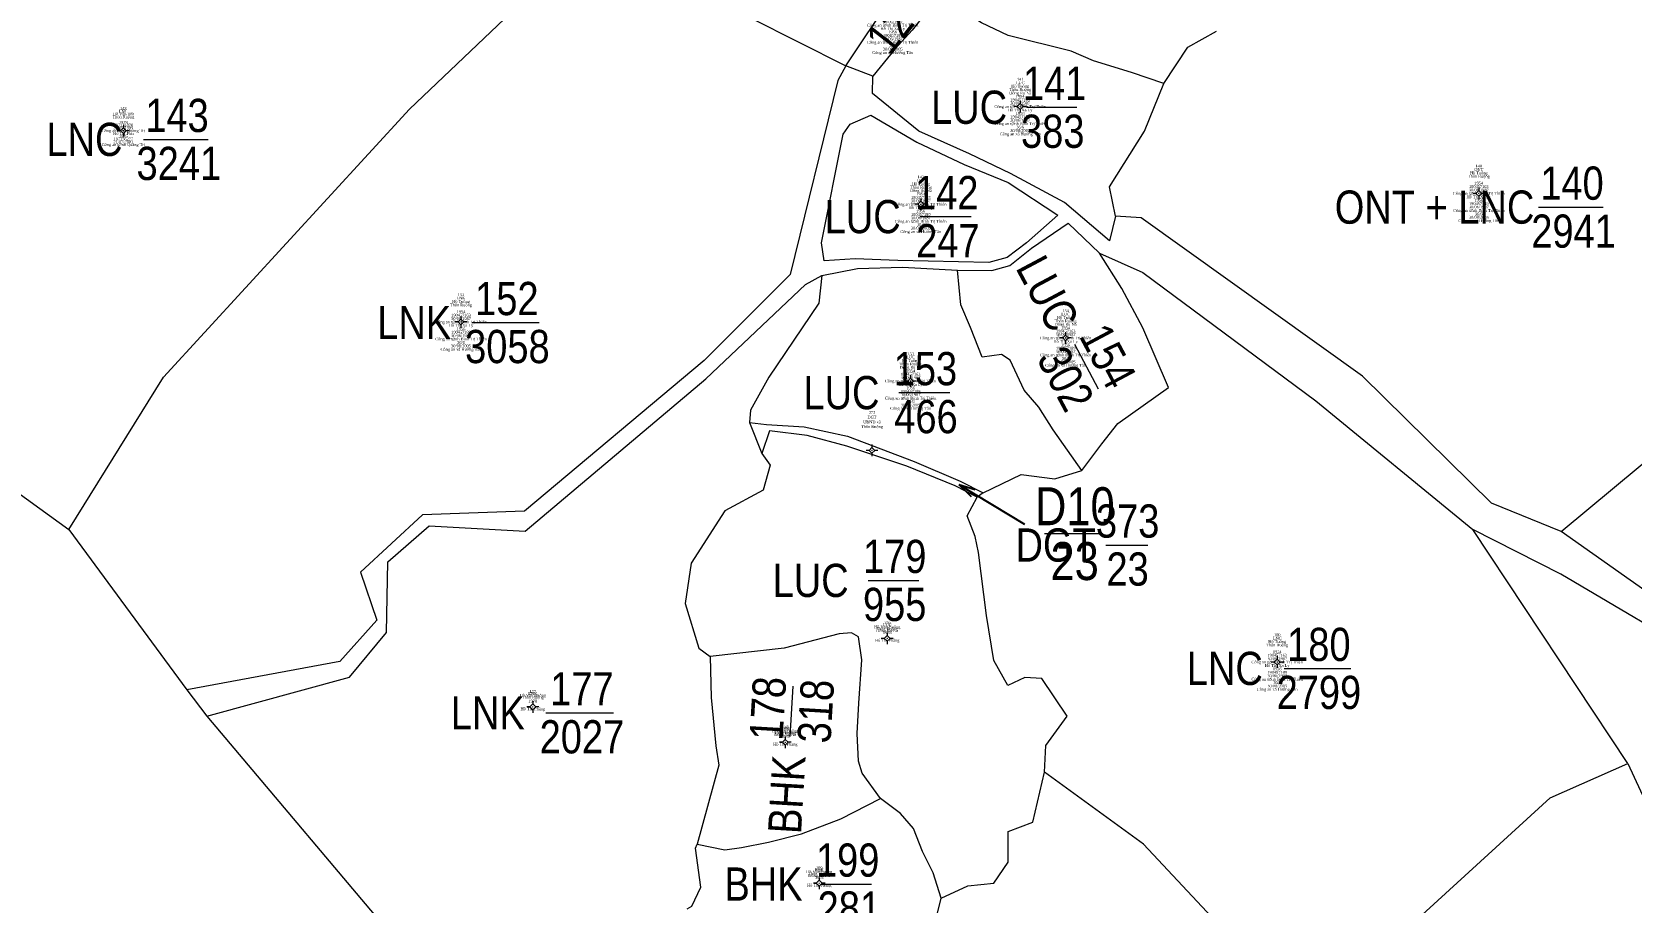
# Model space of a CAD drawing. Header units: metres. Extents: x 546779 to 548251, y 1841578 to 1843315.
# Drawn here: x 547303 to 547471.6, y 1842259.8 to 1842351.5 of the extents above; entities that cross this region are included whole.
import ezdxf
from ezdxf.enums import TextEntityAlignment as Align

# ---------------------------------------------------------------- set-up
doc = ezdxf.new("R2010")
doc.units = ezdxf.units.M
doc.header["$MEASUREMENT"] = 0
for name, color, linetype, lineweight in [('Level 10', 7, 'Continuous', 0), ('Level 11', 7, 'Continuous', 0), ('Level 13', 7, 'Continuous', 0), ('Level 14', 7, 'Continuous', 0), ('Level 15', 7, 'Continuous', 0), ('Level 23', 7, 'Continuous', 0), ('Level 31', 7, 'Continuous', 0)]:
    doc.layers.add(name, color=color, linetype=linetype, lineweight=lineweight)
doc.styles.add('Style-vnarialNarrowI', font='vnarialNarrowI.shx')
doc.styles.add('Style-Vntimei', font='Vntimei.shx')
doc.dimstyles.get("Standard").update_dxf_attribs({"dimtxt": 0.18, "dimasz": 0.18, "dimexe": 0.18, "dimexo": 0.0625, "dimgap": 0.09, "dimtad": 0, "dimtih": 1, "dimtoh": 1, "dimdec": 4, "dimzin": 0, "dimdsep": 46, "dimtxsty": 'Standard', "dimcen": 0.09, "dimadec": 0, "dimazin": 0, "dimtfac": 1, "dimtdec": 4, "dimtofl": 0, "dimtmove": 0, "dimatfit": 3, "dimfxl": 1, "dimtolj": 1, "dimtzin": 0, "dimarcsym": 0})

# ---------------------------------------------------------------- blocks, each defined once
blk = doc.blocks.new('N_THUA_137')
at = {"layer": 'Level 13', "color": 230, "linetype": 'Continuous', "lineweight": 13, "flags": 128}
blk.add_lwpolyline([(-2.84, 0), (2.48, 0)], dxfattribs=at)
at = {"layer": 'Level 13', "color": 230, "linetype": 'Continuous', "lineweight": 0, "style": 'Style-vnarialNarrowI'}
blk.add_text('141', height=3.49998, dxfattribs=at).set_placement((0.124692, 0.78), align=Align.CENTER)
blk.add_text('LUC ', height=3.49998, dxfattribs=at).set_placement((-3.771418, -0.00001), align=Align.MIDDLE_RIGHT)
blk.add_text('383', height=3.49998, dxfattribs=at).set_placement((-0.070515, -0.78002), align=Align.TOP_CENTER)
blk = doc.blocks.new('N_THUA_138')
at = {"layer": 'Level 13', "color": 230, "linetype": 'Continuous', "lineweight": 13, "flags": 128}
blk.add_lwpolyline([(-2.83, 0), (2.53, 0)], dxfattribs=at)
at = {"layer": 'Level 13', "color": 230, "linetype": 'Continuous', "lineweight": 0, "style": 'Style-vnarialNarrowI'}
blk.add_text('142', height=3.49998, dxfattribs=at).set_placement((-0.042184, 0.77), align=Align.CENTER)
blk.add_text('LUC ', height=3.49998, dxfattribs=at).set_placement((-3.781418, -0.01001), align=Align.MIDDLE_RIGHT)
blk.add_text('247', height=3.49998, dxfattribs=at).set_placement((0.079274, -0.79002), align=Align.TOP_CENTER)
blk = doc.blocks.new('N_THUA_139')
at = {"layer": 'Level 13', "color": 230, "linetype": 'Continuous', "lineweight": 13, "flags": 128}
blk.add_lwpolyline([(-2.65, 0), (4.16, 0)], dxfattribs=at)
at = {"layer": 'Level 13', "color": 230, "linetype": 'Continuous', "lineweight": 0, "style": 'Style-vnarialNarrowI'}
blk.add_text('143', height=3.49998, dxfattribs=at).set_placement((0.869485, 0.78), align=Align.CENTER)
blk.add_text('LNC ', height=3.49998, dxfattribs=at).set_placement((-3.771418, -0.00001), align=Align.MIDDLE_RIGHT)
blk.add_text('3241', height=3.49998, dxfattribs=at).set_placement((1.059544, -0.78002), align=Align.TOP_CENTER)
blk = doc.blocks.new('N_THUA_148')
at = {"layer": 'Level 13', "color": 230, "linetype": 'Continuous', "lineweight": 13, "flags": 128}
blk.add_lwpolyline([(-2.62, 0), (4.46, 0)], dxfattribs=at)
at = {"layer": 'Level 13', "color": 230, "linetype": 'Continuous', "lineweight": 0, "style": 'Style-vnarialNarrowI'}
blk.add_text('152', height=3.49998, dxfattribs=at).set_placement((1.037816, 0.78), align=Align.CENTER)
blk.add_text('LNK ', height=3.49998, dxfattribs=at).set_placement((-3.719752, -0.00001), align=Align.MIDDLE_RIGHT)
blk.add_text('3058', height=3.49998, dxfattribs=at).set_placement((1.093083, -0.78002), align=Align.TOP_CENTER)
blk = doc.blocks.new('N_THUA_149')
at = {"layer": 'Level 13', "color": 230, "linetype": 'Continuous', "lineweight": 13, "flags": 128}
blk.add_lwpolyline([(-2.83, 0), (2.53, 0)], dxfattribs=at)
at = {"layer": 'Level 13', "color": 230, "linetype": 'Continuous', "lineweight": 0, "style": 'Style-vnarialNarrowI'}
blk.add_text('153', height=3.49998, dxfattribs=at).set_placement((-0.040515, 0.78), align=Align.CENTER)
blk.add_text('LUC ', height=3.49998, dxfattribs=at).set_placement((-3.771418, -0.00001), align=Align.MIDDLE_RIGHT)
blk.add_text('466', height=3.49998, dxfattribs=at).set_placement((0.018779, -0.78002), align=Align.TOP_CENTER)
blk = doc.blocks.new('N_THUA_150')
at = {"layer": 'Level 13', "color": 230, "linetype": 'Continuous', "lineweight": 13, "flags": 128}
blk.add_lwpolyline([(-2.845291, -0.002962), (2.478238, -0.005504)], dxfattribs=at)
at = {"layer": 'Level 13', "color": 230, "linetype": 'Continuous', "lineweight": 0, "style": 'Style-vnarialNarrowI'}
blk.add_text('154', height=3.499978, rotation=0.000113, dxfattribs=at).set_placement((-0.073087, 0.777835), align=Align.CENTER)
blk.add_text('LUC ', height=3.499978, rotation=0.000113, dxfattribs=at).set_placement((-3.773265, 0.000597), align=Align.MIDDLE_RIGHT)
blk.add_text('302', height=3.499978, rotation=0.000113, dxfattribs=at).set_placement((-0.067738, -0.785155), align=Align.TOP_CENTER)
blk = doc.blocks.new('N_THUA_173')
at = {"layer": 'Level 13', "color": 230, "linetype": 'Continuous', "lineweight": 13, "flags": 128}
blk.add_lwpolyline([(-2.61, 0), (4.52, 0)], dxfattribs=at)
at = {"layer": 'Level 13', "color": 230, "linetype": 'Continuous', "lineweight": 0, "style": 'Style-vnarialNarrowI'}
blk.add_text('177', height=3.49998, dxfattribs=at).set_placement((1.189274, 0.78), align=Align.CENTER)
blk.add_text('LNK ', height=3.49998, dxfattribs=at).set_placement((-3.719752, -0.00001), align=Align.MIDDLE_RIGHT)
blk.add_text('2027', height=3.49998, dxfattribs=at).set_placement((1.194126, -0.78002), align=Align.TOP_CENTER)
blk = doc.blocks.new('N_THUA_174')
at = {"layer": 'Level 13', "color": 230, "linetype": 'Continuous', "lineweight": 13, "flags": 128}
blk.add_lwpolyline([(-2.835107, 0.001968), (2.483943, 0.007235)], dxfattribs=at)
at = {"layer": 'Level 13', "color": 230, "linetype": 'Continuous', "lineweight": 0, "style": 'Style-vnarialNarrowI'}
blk.add_text('178', height=3.499988, rotation=359.999942, dxfattribs=at).set_placement((-0.004399, 0.78437), align=Align.CENTER)
blk.add_text('BHK ', height=3.499988, rotation=359.999942, dxfattribs=at).set_placement((-3.717468, 0.002072), align=Align.MIDDLE_RIGHT)
blk.add_text('318', height=3.499988, rotation=359.999942, dxfattribs=at).set_placement((-0.004556, -0.774556), align=Align.TOP_CENTER)
blk = doc.blocks.new('N_THUA_175')
at = {"layer": 'Level 13', "color": 230, "linetype": 'Continuous', "lineweight": 13, "flags": 128}
blk.add_lwpolyline([(-2.83, 0), (2.5, 0)], dxfattribs=at)
at = {"layer": 'Level 13', "color": 230, "linetype": 'Continuous', "lineweight": 0, "style": 'Style-vnarialNarrowI'}
blk.add_text('179', height=3.49998, dxfattribs=at).set_placement((-0.02671, 0.78), align=Align.CENTER)
blk.add_text('LUC ', height=3.49998, dxfattribs=at).set_placement((-3.771418, -0.00001), align=Align.MIDDLE_RIGHT)
blk.add_text('955', height=3.49998, dxfattribs=at).set_placement((-0.031169, -0.78002), align=Align.TOP_CENTER)
blk = doc.blocks.new('N_THUA_176')
at = {"layer": 'Level 13', "color": 230, "linetype": 'Continuous', "lineweight": 13, "flags": 128}
blk.add_lwpolyline([(-2.62, 0), (4.4, 0)], dxfattribs=at)
at = {"layer": 'Level 13', "color": 230, "linetype": 'Continuous', "lineweight": 0, "style": 'Style-vnarialNarrowI'}
blk.add_text('180', height=3.49998, dxfattribs=at).set_placement((1.024692, 0.78), align=Align.CENTER)
blk.add_text('LNC ', height=3.49998, dxfattribs=at).set_placement((-3.771418, -0.00001), align=Align.MIDDLE_RIGHT)
blk.add_text('2799', height=3.49998, dxfattribs=at).set_placement((1.028142, -0.78002), align=Align.TOP_CENTER)
blk = doc.blocks.new('N_THUA_195')
at = {"layer": 'Level 13', "color": 230, "linetype": 'Continuous', "lineweight": 13, "flags": 128}
blk.add_lwpolyline([(-2.87, 0), (2.44, 0)], dxfattribs=at)
at = {"layer": 'Level 13', "color": 230, "linetype": 'Continuous', "lineweight": 0, "style": 'Style-vnarialNarrowI'}
blk.add_text('199', height=3.49998, dxfattribs=at).set_placement((-0.07671, 0.78), align=Align.CENTER)
blk.add_text('BHK ', height=3.49998, dxfattribs=at).set_placement((-3.719263, -0.00001), align=Align.MIDDLE_RIGHT)
blk.add_text('281', height=3.49998, dxfattribs=at).set_placement((0.094692, -0.78002), align=Align.TOP_CENTER)
blk = doc.blocks.new('N_THUA_361')
at = {"layer": 'Level 13', "color": 230, "linetype": 'Continuous', "lineweight": 13, "flags": 128}
blk.add_lwpolyline([(0, 0), (4.43, 0)], dxfattribs=at)
at = {"layer": 'Level 13', "color": 230, "linetype": 'Continuous', "lineweight": 0, "style": 'Style-vnarialNarrowI'}
blk.add_text('373', height=3.49998, dxfattribs=at).set_placement((2.309485, 0.78), align=Align.CENTER)
blk.add_text('373', height=3.49998, dxfattribs=at).set_placement((2.309485, 0.78), align=Align.CENTER)
blk.add_text('DGT ', height=3.49998, dxfattribs=at).set_placement((0.060438, -0.00001), align=Align.MIDDLE_RIGHT)
blk.add_text('23', height=3.49998, dxfattribs=at).set_placement((2.304633, -0.78002), align=Align.TOP_CENTER)
blk = doc.blocks.new('TerminatorOpen_0.5')
at = {"color": 0, "linetype": 'ByBlock', "lineweight": -2}
for q in [(-1, 0.25), (-1, 0), (-1, -0.25)]:
    blk.add_line((0, 0), q, dxfattribs=at)
blk = doc.blocks.new('CENTRD')
at = {"layer": 'Level 11', "linetype": 'Continuous', "lineweight": 0}
h = blk.add_hatch(color=3, dxfattribs=at)
edge = h.paths.add_edge_path()
edge.add_arc((-0.0025, 0), 1.500056, 0, 360)
at = {"layer": 'Level 11', "color": 3, "linetype": 'Continuous', "lineweight": 0}
for p, q in [((-6.200231, 0), (-12.400462, 0)), ((0, 6.200231), (-6.200231, 0)), ((-6.200231, 0), (0, -6.200231)), ((0, 12.400462), (0, 6.200231)), ((6.200231, 0), (0, 6.200231)), ((0, -6.200231), (6.200231, 0)), ((12.600469, 0), (6.200231, 0)), ((0, -6.200231), (0, -12.400462))]:
    blk.add_line(p, q, dxfattribs=at)

msp = doc.modelspace()

# ---------------------------------------------------------------- linework, layer by layer
at = {"layer": 'Level 10', "color": 7, "linetype": 'Continuous', "lineweight": 0}
for p, q in [((547391.63, 1842346.89), (547388.8, 1842347.97)), ((547268.77, 1842326.59), (547306.84, 1842299.07)), ((547464.24, 1842298.86), (547494.01, 1842323.75)), ((547378.64, 1842310.36), (547379.94, 1842307.11)), ((547403.28, 1842302.97), (547402.64, 1842302.5)), ((547306.84, 1842299.07), (547319.29, 1842282.17)), ((547471.25, 1842274.4), (547454.9, 1842299.07)), ((547319.29, 1842282.17), (547321.41, 1842279.39)), ((547471.25, 1842274.4), (547482.04, 1842251.07))]:
    msp.add_line(p, q, dxfattribs=at)
at = {"layer": 'Level 10', "color": 7, "linetype": 'Continuous', "lineweight": 0, "flags": 128}
for points in [[(547306.84, 1842299.07), (547316.83, 1842315.14), (547342.77, 1842343.39), (547354.95, 1842355.02)], [(547397.72, 1842355.39), (547397.23, 1842353.55), (547395.77, 1842351.72), (547393.95, 1842349.75), (547391.63, 1842346.89)], [(547422.31, 1842346.1), (547418.93, 1842347.26), (547414.9, 1842348.51), (547412.56, 1842349.53), (547405.9, 1842351.17), (547403.08, 1842352.51), (547401.28, 1842353.68), (547397.72, 1842355.39)], [(547422.31, 1842346.1), (547424.87, 1842349.95), (547427.88, 1842351.64)], [(547530.12, 1842351.45), (547549.42, 1842293.43), (547548.12, 1842279.04), (547546.58, 1842266.83), (547548.09, 1842259.18), (547542.37, 1842263.68), (547520.28, 1842271.85), (547497.49, 1842279.27), (547482.11, 1842286.27), (547464.24, 1842298.86)], [(547388.8, 1842347.97), (547387.93, 1842346.43), (547382.93, 1842325.96), (547373.84, 1842316.92), (547354.91, 1842301.02), (547344.13, 1842300.62), (547337.59, 1842294.59), (547339.31, 1842289.53), (547335.41, 1842285.18), (547319.29, 1842282.17)], [(547417.24, 1842332.12), (547416.61, 1842329.52), (547411.84, 1842333.55), (547406.15, 1842336.62), (547401.82, 1842338.69), (547396.47, 1842341.07), (547391.59, 1842345.07), (547391.63, 1842346.89)], [(547417.24, 1842332.12), (547416.61, 1842335.23), (547420.27, 1842341.07), (547422.31, 1842346.1)], [(547388.5, 1842340.77), (547389.24, 1842341.81), (547391.42, 1842342.77), (547396.26, 1842339.92), (547401.26, 1842337.56), (547405.91, 1842335.68), (547411.14, 1842332.24), (547407.85, 1842329.31), (547405.8, 1842327.77), (547403.87, 1842327.23), (547394.26, 1842327.46), (547389.78, 1842327.61), (547386.49, 1842327.41), (547386.22, 1842329.32), (547388.5, 1842340.77)], [(547400.55, 1842326.42), (547404.2, 1842326.39), (547406.07, 1842326.93), (547408.38, 1842328.75), (547412.23, 1842331.37), (547415.53, 1842328.21)], [(547464.24, 1842298.86), (547456.88, 1842301.88), (547443.29, 1842315.25), (547419.94, 1842331.96), (547417.24, 1842332.12)], [(547413.66, 1842305.32), (547415.8, 1842308.12), (547417.47, 1842310.25), (547422.83, 1842314.07), (547420.11, 1842320.35), (547417.9, 1842324.5), (547415.53, 1842328.21)], [(547415.53, 1842328.21), (547420.1, 1842326.19), (547438.34, 1842312.67), (547454.9, 1842299.07)], [(547386.25, 1842325.86), (547390.01, 1842326.61), (547394.76, 1842326.76), (547400.55, 1842326.42)], [(547413.66, 1842305.32), (547410.65, 1842309.6), (547409.15, 1842311.99), (547407.58, 1842313.78), (547406.13, 1842316.94), (547405.19, 1842317.54), (547403.15, 1842317.25), (547401.92, 1842320.38), (547400.9, 1842322.78), (547400.55, 1842326.42)], [(547321.41, 1842279.39), (547336.45, 1842283.53), (547340.34, 1842288.21), (547340.48, 1842295.69), (547344.84, 1842299.46), (547354.96, 1842298.91), (547374.01, 1842314.99), (547384.55, 1842324.93), (547386.25, 1842325.86)], [(547386.25, 1842325.86), (547385.95, 1842322.95), (547380.65, 1842315.15), (547378.74, 1842311.67), (547378.64, 1842310.36)], [(547378.64, 1842310.36), (547380.42, 1842310.15), (547384.39, 1842309.9), (547388.97, 1842308.92), (547396.01, 1842306.27), (547400.86, 1842304.2), (547403.28, 1842302.97)], [(547402.64, 1842302.5), (547400.3, 1842303.69), (547395.22, 1842305.76), (547388.89, 1842307.87), (547384.72, 1842309.01), (547380.73, 1842309.49), (547379.94, 1842307.11)], [(547379.94, 1842307.11), (547380.79, 1842305.87), (547380.07, 1842303.24), (547376.03, 1842301.05), (547372.48, 1842295.53), (547371.83, 1842291.29), (547373.3, 1842286.59), (547374.48, 1842285.71)], [(547403.28, 1842302.97), (547407.27, 1842304.89), (547410.84, 1842304.44), (547413.66, 1842305.32)], [(547409.75, 1842273.5), (547409.89, 1842276.32), (547412.13, 1842279.39), (547409.44, 1842283.36), (547407.65, 1842283.47), (547405.86, 1842282.65), (547404.4, 1842285.28), (547403.61, 1842290.01), (547402.78, 1842296.65), (547402.44, 1842298.35), (547401.59, 1842300.52), (547402.64, 1842302.5)], [(547542.69, 1842260.91), (547519.09, 1842269.9), (547495.05, 1842277.03), (547480.39, 1842284.82), (547464.2, 1842294.36), (547454.9, 1842299.07)], [(547392.44, 1842270.72), (547390.52, 1842273.39), (547390.11, 1842274.66), (547389.98, 1842277.56), (547390.17, 1842280.76), (547390.46, 1842285.33), (547390.12, 1842287.77), (547389.39, 1842288.2), (547388.07, 1842288.07), (547382.27, 1842286.59), (547374.48, 1842285.71)], [(547374.48, 1842285.71), (547374.6, 1842281.38), (547375.09, 1842276.26), (547375.41, 1842274.25), (547373.09, 1842265.9)], [(547321.41, 1842279.39), (547342.47, 1842254.44), (547347.57, 1842248.08)], [(547435.7, 1842245.76), (547463.06, 1842270.78), (547471.25, 1842274.4)], [(547398.84, 1842260.23), (547401.66, 1842261.53), (547404.38, 1842261.8), (547405.9, 1842264), (547405.9, 1842267.23), (547408.52, 1842268.23), (547409.75, 1842273.5)], [(547428.39, 1842257.13), (547420.17, 1842265.89), (547409.75, 1842273.5)], [(547373.09, 1842265.9), (547376.02, 1842265.31), (547377.8, 1842265.54), (547380.63, 1842266.12), (547384.1, 1842266.98), (547388.25, 1842268.58), (547392.44, 1842270.72)], [(547398.84, 1842260.23), (547398.01, 1842262.87), (547396.88, 1842265.13), (547395.92, 1842267.56), (547394.54, 1842269.14), (547392.44, 1842270.72)], [(547372.06, 1842259.1), (547372.55, 1842259.37), (547373.51, 1842261.36), (547372.94, 1842265.48), (547373.09, 1842265.9)], [(547398.15, 1842257.5), (547398.42, 1842258.48), (547398.84, 1842260.23)]]:
    msp.add_lwpolyline(points, dxfattribs=at)
at = {"layer": 'Level 13', "color": 230, "linetype": 'Continuous', "lineweight": 13, "flags": 128}
msp.add_lwpolyline([(547461.83, 1842333.08), (547468.64, 1842333.08)], dxfattribs=at)
at = {"layer": 'Level 14', "color": 2, "linetype": 'Continuous', "lineweight": 13, "flags": 128}
msp.add_lwpolyline([(547409.73, 1842298.66), (547415.88, 1842298.66)], dxfattribs=at)
at = {"layer": 'Level 23', "color": 12, "linetype": 'Continuous', "lineweight": 0}
for p, q in [((547391.63, 1842346.89), (547388.8, 1842347.97)), ((547319.29, 1842282.17), (547321.41, 1842279.39))]:
    msp.add_line(p, q, dxfattribs=at)
at = {"layer": 'Level 23', "color": 12, "linetype": 'Continuous', "lineweight": 0, "flags": 128}
for points in [[(547530.12, 1842351.45), (547549.42, 1842293.43), (547548.12, 1842279.04), (547546.58, 1842266.83), (547548.09, 1842259.18), (547542.37, 1842263.68), (547520.28, 1842271.85), (547497.49, 1842279.27), (547482.11, 1842286.27), (547464.24, 1842298.86)], [(547388.8, 1842347.97), (547387.93, 1842346.43), (547382.93, 1842325.96), (547373.84, 1842316.92), (547354.91, 1842301.02), (547344.13, 1842300.62), (547337.59, 1842294.59), (547339.31, 1842289.53), (547335.41, 1842285.18), (547319.29, 1842282.17)], [(547417.24, 1842332.12), (547416.61, 1842329.52), (547411.84, 1842333.55), (547406.15, 1842336.62), (547401.82, 1842338.69), (547396.47, 1842341.07), (547391.59, 1842345.07), (547391.63, 1842346.89)], [(547388.5, 1842340.77), (547389.24, 1842341.81), (547391.42, 1842342.77), (547396.26, 1842339.92), (547401.26, 1842337.56), (547405.91, 1842335.68), (547411.14, 1842332.24), (547407.85, 1842329.31), (547405.8, 1842327.77), (547403.87, 1842327.23), (547394.26, 1842327.46), (547389.78, 1842327.61), (547386.49, 1842327.41), (547386.22, 1842329.32), (547388.5, 1842340.77)], [(547400.55, 1842326.42), (547404.2, 1842326.39), (547406.07, 1842326.93), (547408.38, 1842328.75), (547412.23, 1842331.37), (547415.53, 1842328.21)], [(547464.24, 1842298.86), (547456.88, 1842301.88), (547443.29, 1842315.25), (547419.94, 1842331.96), (547417.24, 1842332.12)], [(547415.53, 1842328.21), (547420.1, 1842326.19), (547438.34, 1842312.67), (547454.9, 1842299.07)], [(547386.25, 1842325.86), (547390.01, 1842326.61), (547394.76, 1842326.76), (547400.55, 1842326.42)], [(547321.41, 1842279.39), (547336.45, 1842283.53), (547340.34, 1842288.21), (547340.48, 1842295.69), (547344.84, 1842299.46), (547354.96, 1842298.91), (547374.01, 1842314.99), (547384.55, 1842324.93), (547386.25, 1842325.86)], [(547542.69, 1842260.91), (547519.09, 1842269.9), (547495.05, 1842277.03), (547480.39, 1842284.82), (547464.2, 1842294.36), (547454.9, 1842299.07)]]:
    msp.add_lwpolyline(points, dxfattribs=at)
at = {"layer": 'Level 31', "color": 4, "linetype": 'Continuous', "lineweight": 0}
for p, q in [((547388.8, 1842347.97), (547395.22, 1842357.63)), ((547378.73, 1842353.03), (547388.8, 1842347.97))]:
    msp.add_line(p, q, dxfattribs=at)

# ---------------------------------------------------------------- block references
at = {"layer": 'Level 11', "color": 3, "linetype": 'Continuous', "lineweight": 0, "xscale": 0.049998, "yscale": 0.049998, "zscale": 0.049998}
for p in [(547407.17, 1842343.68), (547312.59, 1842341.14), (547455.54, 1842334.53), (547396.69, 1842333.38), (547348.2, 1842320.97), (547411.97, 1842319.28), (547395.62, 1842314.74), (547391.54, 1842307.43), (547393.15, 1842287.61), (547434.28, 1842285.11), (547355.77, 1842280.38), (547382.4, 1842276.65), (547385.98, 1842261.79)]:
    msp.add_blockref('CENTRD', p, dxfattribs=at)
at = {"layer": 'Level 13', "color": 230, "linetype": 'Continuous', "lineweight": 0}
for name, p in [('N_THUA_137', (547410.68, 1842343.61)), ('N_THUA_139', (547317.38, 1842340.22)), ('N_THUA_138', (547399.47, 1842332.09)), ('N_THUA_148', (547352, 1842320.91)), ('N_THUA_149', (547397.22, 1842313.52)), ('N_THUA_361', (547416.2, 1842297.45)), ('N_THUA_175', (547393.97, 1842293.72)), ('N_THUA_176', (547437.65, 1842284.44)), ('N_THUA_173', (547359.76, 1842279.76)), ('N_THUA_195', (547389.06, 1842261.7))]:
    msp.add_blockref(name, p, dxfattribs=at)
at = {"layer": 'Level 13', "color": 230, "linetype": 'Continuous', "lineweight": 0, "rotation": 298.036531}
msp.add_blockref('N_THUA_150', (547414.24, 1842316.12), dxfattribs=at)
at = {"layer": 'Level 13', "color": 230, "linetype": 'Continuous', "lineweight": 0, "xscale": 0.999998, "yscale": 0.999998, "zscale": 0.999998, "rotation": 86.602111}
msp.add_blockref('N_THUA_174', (547383.09, 1842280.08), dxfattribs=at)

# ---------------------------------------------------------------- texts
at = {"layer": 'Level 13', "color": 230, "linetype": 'Continuous', "lineweight": 0, "style": 'Style-vnarialNarrowI'}
msp.add_text('127', height=3.5, rotation=52.2441, dxfattribs=at).set_placement((547394.1, 1842352.63), align=Align.MIDDLE_CENTER)
msp.add_text('140', height=3.5, dxfattribs=at).set_placement((547465.37, 1842333.86), align=Align.CENTER)
msp.add_text('ONT + LNC', height=3.5, dxfattribs=at).set_placement((547461.4, 1842333.08), align=Align.MIDDLE_RIGHT)
msp.add_text('2941', height=3.5, dxfattribs=at).set_placement((547465.54, 1842332.3), align=Align.TOP_CENTER)
at = {"layer": 'Level 14', "color": 2, "linetype": 'Continuous', "lineweight": 0, "style": 'Style-vnarialNarrowI'}
msp.add_text('D10', height=4, dxfattribs=at).set_placement((547412.94, 1842299.54), align=Align.CENTER)
msp.add_text('23', height=4, dxfattribs=at).set_placement((547412.92, 1842297.76), align=Align.TOP_CENTER)
at = {"layer": 'Level 15', "color": 3, "linetype": 'Continuous', "lineweight": 0, "char_height": 0.3, "attachment_point": 5, "style": 'Style-Vntimei'}
for s, insert, line_spacing_factor in [('127\\PLUC\\PHå Tu«ng\\PTh«n Ruéng\\P§«ng Ru Na\\P1954\\P190457163\\P30/06/1987\\PC«ng an t∅nh B×nh TrÞ Thiªn\\PHå ThÞ Xa Ly\\P1956\\P190457189\\P30/06/1987\\PC«ng an t∅nh B×nh TrÞ Thiªn\\P36/6\\P30/08/2005\\PC«ng an x· H\xadíng T©n\\P', (547393.73, 1842352.21), 0.72), ('141\\PLUC\\PHå Tu«ng\\PTh«n Ruéng\\P§«ng Ru Na\\P1954\\P190457163\\P30/06/1987\\PC«ng an t∅nh B×nh TrÞ Thiªn\\PHå ThÞ Xa Ly\\P1956\\P190457189\\P30/06/1987\\PC«ng an t∅nh B×nh TrÞ Thiªn\\P36/6\\P30/08/2005\\PC«ng an x· H\xadíng T©n\\P', (547407.17, 1842343.63), 0.72), ('143\\PLNC\\PHå V¨n HÊt\\PTh«n Ruéng\\P \\P1978\\P197121870\\P21/09/1999\\PC«ng an t∅nh Qu¶ng TrÞ\\PHå ThÞ P\xadn\\P1985\\P197156277\\P21/07/2001\\PC«ng an t∅nh Qu¶ng TrÞ\\P \\P \\P \\P', (547312.59, 1842341.09), 0.585), ('142\\PLUC\\PHå Tu«ng\\PTh«n Ruéng\\P§«ng Ru Na\\P1954\\P190457163\\P30/06/1987\\PC«ng an t∅nh B×nh TrÞ Thiªn\\PHå ThÞ Xa Ly\\P1956\\P190457189\\P30/06/1987\\PC«ng an t∅nh B×nh TrÞ Thiªn\\P36/6\\P30/08/2005\\PC«ng an x· H\xadíng T©n\\P', (547396.69, 1842333.33), 0.72), ('140\\PONT\\PHå Tu«ng\\PTh«n Ruéng\\P \\P1954\\P190457163\\P30/06/1987\\PC«ng an t∅nh B×nh TrÞ Thiªn\\PHå ThÞ Xa Ly\\P1956\\P190457189\\P30/06/1987\\PC«ng an t∅nh B×nh TrÞ Thiªn\\P36/6\\P30/08/2005\\PC«ng an x· H\xadíng T©n\\P', (547455.54, 1842334.48), 0.72), ('152\\PLNK\\PHå Tu«ng\\PTh«n Ruéng\\P \\P1954\\P190457163\\P30/06/1987\\PC«ng an t∅nh B×nh TrÞ Thiªn\\PHå ThÞ Xa Ly\\P1956\\P190457189\\P30/06/1987\\PC«ng an t∅nh B×nh TrÞ Thiªn\\P36/6\\P30/08/2005\\PC«ng an x· H\xadíng T©n\\P', (547348.2, 1842320.92), 0.72), ('154\\PLUC\\PHå Tu«ng\\PTh«n Ruéng\\P§«ng Ru Na\\P1954\\P190457163\\P30/06/1987\\PC«ng an t∅nh B×nh TrÞ Thiªn\\PHå ThÞ Xa Ly\\P1956\\P190457189\\P30/06/1987\\PC«ng an t∅nh B×nh TrÞ Thiªn\\P36/6\\P30/08/2005\\PC«ng an x· H\xadíng T©n\\P', (547411.97, 1842319.23), 0.72), ('153\\PLUC\\PHå Tu«ng\\PTh«n Ruéng\\P§«ng Ru Na\\P1954\\P190457163\\P30/06/1987\\PC«ng an t∅nh B×nh TrÞ Thiªn\\PHå ThÞ Xa Ly\\P1956\\P190457189\\P30/06/1987\\PC«ng an t∅nh B×nh TrÞ Thiªn\\P36/6\\P30/08/2005\\PC«ng an x· H\xadíng T©n\\P', (547395.62, 1842314.69), 0.72), ('179\\PLUC\\PHå V¨n Bu«ng\\PTh«n Ruéng\\P§«ng Ru Na\\P1978\\P \\P \\P \\PHå ThÞ Ph¨ng\\P \\P \\P \\P \\P \\P \\P \\P', (547393.15, 1842287.56), 0.405), ('180\\PLNC\\PHå Tu«ng\\PTh«n Ruéng\\P \\P1954\\P190457163\\P30/06/1987\\PC«ng an t∅nh B×nh TrÞ Thiªn\\PHå ThÞ Xa Ly\\P1956\\P190457189\\P30/06/1987\\PC«ng an t∅nh B×nh TrÞ Thiªn\\P36/6\\P30/08/2005\\PC«ng an x· H\xadíng T©n\\P', (547434.28, 1842285.06), 0.72), ('177\\PLNK\\PHå V¨n Bu«ng\\PTh«n Ruéng\\P \\P1978\\P \\P \\P \\PHå ThÞ Ph¨ng\\P \\P \\P \\P \\P \\P \\P \\P', (547355.77, 1842280.33), 0.405), ('178\\PBHK\\PHå V¨n Bu«ng\\PTh«n Ruéng\\P§«ng Ru Na\\P1978\\P \\P \\P \\PHå ThÞ Ph¨ng\\P \\P \\P \\P \\P \\P \\P \\P', (547382.4, 1842276.6), 0.405), ('199\\PBHK\\PHå V¨n Bu«ng\\PTh«n Ruéng\\P§«ng Ru Na\\P1978\\P \\P \\P \\PHå ThÞ Ph¨ng\\P \\P \\P \\P \\P \\P \\P \\P', (547385.98, 1842261.74), 0.405)]:
    msp.add_mtext(s, dxfattribs=dict(at, insert=insert, line_spacing_factor=line_spacing_factor))
at = {"layer": 'Level 15', "color": 3, "linetype": 'Continuous', "lineweight": 0, "insert": (547391.54, 1842307.38), "char_height": 0.3, "attachment_point": 5, "style": 'Style-Vntimei'}
msp.add_mtext('373\\PDGT\\PUBND x·\\PTh«n Ruéng\\P \\P \\P \\P \\P \\P \\P \\P \\P \\P \\P \\P \\P \\P', dxfattribs=at)

# ---------------------------------------------------------------- leaders
at = {"layer": 'Level 13', "color": 230, "linetype": 'Continuous', "lineweight": 13}
msp.add_leader([(547400.72, 1842303.83), (547407.63, 1842299.64)], dimstyle='Standard', override={"dimtxt": 1.75, "dimasz": 1.75, "dimgap": 0, "dimtxsty": 'Style-Vntimei', "dimldrblk": 'TerminatorOpen_0.5'}, dxfattribs=at)

doc.saveas('drawing.dxf')
